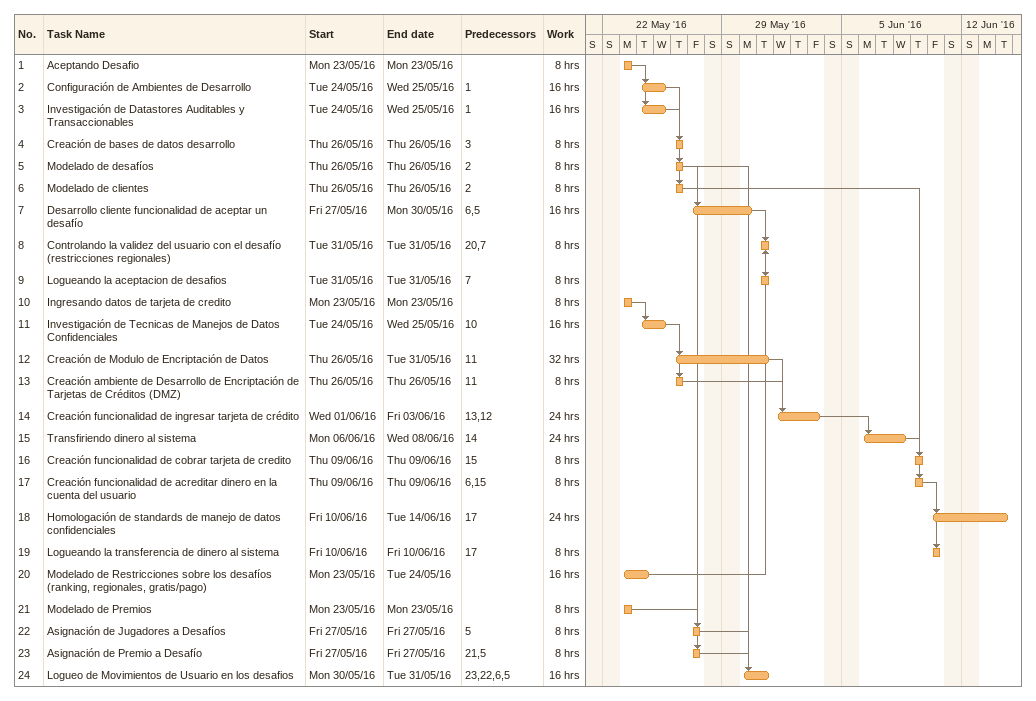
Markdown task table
| ID | Task | Start | Finish | Predecessors | Work (h) |
|---|---|---|---|---|---|
| 1 | Aceptando Desafio | 2016-05-23 | 2016-05-23 |  | 8 |
| 2 | Configuración de Ambientes de Desarrollo | 2016-05-24 | 2016-05-25 | 1 | 16 |
| 3 | Investigación de Datastores Auditables y Transaccionables | 2016-05-24 | 2016-05-25 | 1 | 16 |
| 4 | Creación de bases de datos desarrollo | 2016-05-26 | 2016-05-26 | 3 | 8 |
| 5 | Modelado de desafíos | 2016-05-26 | 2016-05-26 | 2 | 8 |
| 6 | Modelado de clientes | 2016-05-26 | 2016-05-26 | 2 | 8 |
| 7 | Desarrollo cliente funcionalidad de aceptar un desafío | 2016-05-27 | 2016-05-30 | 6, 5 | 16 |
| 8 | Controlando la validez del usuario con el desafío (restricciones regionales) | 2016-05-31 | 2016-05-31 | 20, 7 | 8 |
| 9 | Logueando la aceptacion de desafios | 2016-05-31 | 2016-05-31 | 7 | 8 |
| 10 | Ingresando datos de tarjeta de credito | 2016-05-23 | 2016-05-23 |  | 8 |
| 11 | Investigación de Tecnicas de Manejos de Datos Confidenciales | 2016-05-24 | 2016-05-25 | 10 | 16 |
| 12 | Creación de Modulo de Encriptación de Datos | 2016-05-26 | 2016-05-31 | 11 | 32 |
| 13 | Creación ambiente de Desarrollo de Encriptación de Tarjetas de Créditos (DMZ) | 2016-05-26 | 2016-05-26 | 11 | 8 |
| 14 | Creación funcionalidad de ingresar tarjeta de crédito | 2016-06-01 | 2016-06-03 | 13, 12 | 24 |
| 15 | Transfiriendo dinero al sistema | 2016-06-06 | 2016-06-08 | 14 | 24 |
| 16 | Creación funcionalidad de cobrar tarjeta de credito | 2016-06-09 | 2016-06-09 | 15 | 8 |
| 17 | Creación funcionalidad de acreditar dinero en la cuenta del usuario | 2016-06-09 | 2016-06-09 | 6, 15 | 8 |
| 18 | Homologación de standards de manejo de datos confidenciales | 2016-06-10 | 2016-06-14 | 17 | 24 |
| 19 | Logueando la transferencia de dinero al sistema | 2016-06-10 | 2016-06-10 | 17 | 8 |
| 20 | Modelado de Restricciones sobre los desafíos (ranking, regionales, gratis/pago) | 2016-05-23 | 2016-05-24 |  | 16 |
| 21 | Modelado de Premios | 2016-05-23 | 2016-05-23 |  | 8 |
| 22 | Asignación de Jugadores a Desafíos | 2016-05-27 | 2016-05-27 | 5 | 8 |
| 23 | Asignación de Premio a Desafío | 2016-05-27 | 2016-05-27 | 21, 5 | 8 |
| 24 | Logueo de Movimientos de Usuario en los desafios | 2016-05-30 | 2016-05-31 | 23, 22, 6, 5 | 16 |
